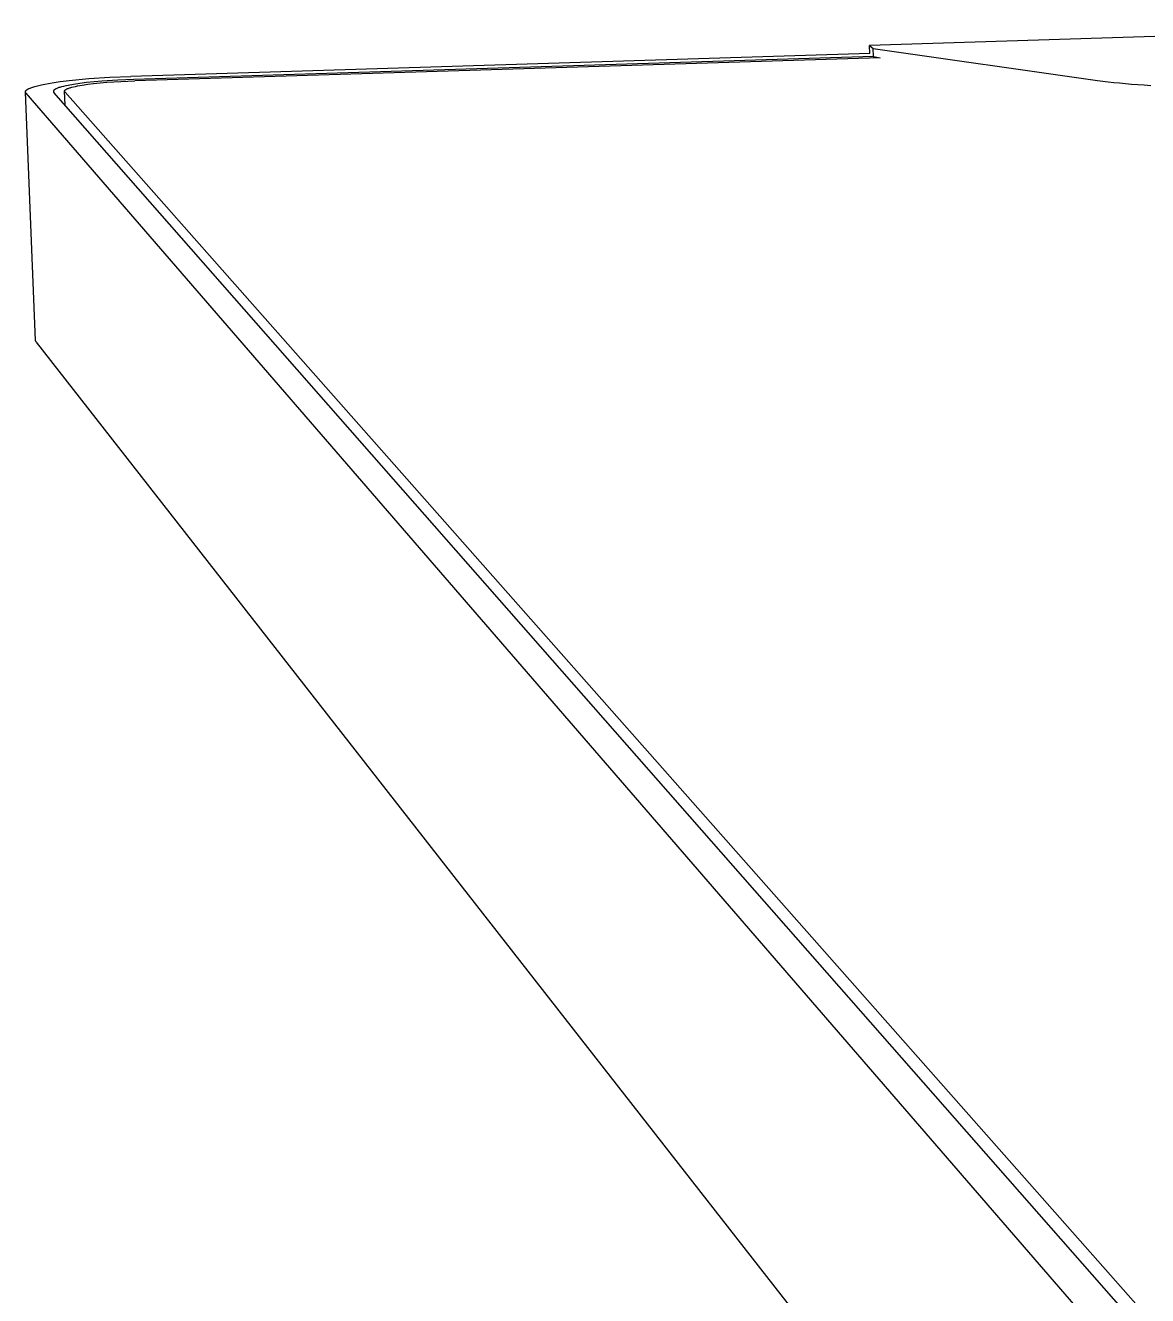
# Model space of a CAD drawing. Header units: millimetres. Extents: x 430 to 4403, y -1522 to 1254.
# Drawn here: x 950 to 1064.9, y -329.9 to -199.7 of the extents above; entities that cross this region are included whole.
import ezdxf

# ---------------------------------------------------------------- set-up
doc = ezdxf.new("R2010")
doc.units = ezdxf.units.MM
doc.header["$MEASUREMENT"] = 0
doc.layers.add('Domyślny', color=7, linetype='Continuous', true_color=0x000000)
doc.layers.add('Utwórz2D linie widoczne', color=7, linetype='Continuous', true_color=0x000000)

msp = doc.modelspace()

# ---------------------------------------------------------------- linework, layer by layer
at = {"layer": 'Domyślny'}
msp.add_line((951.11, -232.18), (1099.84, -422.58), dxfattribs=at)
at = {"layer": 'Utwórz2D linie widoczne'}
for p, q in [((1102.53, -199.73), (1036.46, -201.78)), ((1036.49, -202.61), (960.8, -204.96)), ((1036.86, -202.93), (961.09, -205.28)), ((1037.57, -203.04), (961.21, -205.41)), ((1036.46, -201.78), (1036.84, -202.1)), ((1036.49, -202.61), (1036.46, -201.78)), ((1036.84, -202.1), (1059.83, -205.37)), ((1036.86, -202.93), (1036.84, -202.1)), ((1036.86, -202.93), (1037.57, -203.04)), ((951.99, -205.75), (952.73, -205.62)), ((952.73, -205.62), (953.56, -205.49)), ((953.56, -205.49), (954.48, -205.38)), ((954.48, -205.38), (956.5, -205.19)), ((956.27, -205.6), (955.57, -205.69)), ((957.82, -205.46), (956.27, -205.6)), ((956.5, -205.19), (958.65, -205.05)), ((956.99, -205.69), (958.34, -205.56)), ((959.46, -205.35), (957.82, -205.46)), ((958.34, -205.56), (959.78, -205.47)), ((958.65, -205.05), (960.8, -204.96)), ((961.09, -205.28), (959.46, -205.35)), ((959.78, -205.47), (961.21, -205.41)), ((1059.83, -205.37), (1060.36, -205.44)), ((1060.36, -205.44), (1060.91, -205.51)), ((1060.91, -205.51), (1061.48, -205.57)), ((1061.48, -205.57), (1062.07, -205.63)), ((1062.07, -205.63), (1062.68, -205.69)), ((950, -206.51), (950.01, -206.5)), ((950, -206.52), (950, -206.51)), ((950, -206.53), (950, -206.52)), ((950, -206.54), (950, -206.53)), ((950, -206.55), (950, -206.54)), ((950, -206.54), (950, -206.54)), ((950, -206.56), (950, -206.55)), ((951.05, -232.04), (950, -206.56)), ((950, -206.57), (950, -206.56)), ((950, -206.58), (950, -206.57)), ((950.01, -206.59), (950, -206.58)), ((950, -206.58), (950, -206.58)), ((950.01, -206.49), (950.02, -206.48)), ((950.01, -206.5), (950.01, -206.49)), ((950.01, -206.5), (950.01, -206.5)), ((950.01, -206.6), (950.01, -206.59)), ((950.01, -206.61), (950.01, -206.6)), ((950.01, -206.62), (950.01, -206.61)), ((950.02, -206.62), (950.01, -206.62)), ((950.02, -206.47), (950.02, -206.46)), ((950.02, -206.46), (950.03, -206.46)), ((950.02, -206.48), (950.02, -206.47)), ((950.02, -206.63), (950.02, -206.62)), ((950.03, -206.64), (950.02, -206.63)), ((950.03, -206.45), (950.04, -206.44)), ((950.03, -206.46), (950.03, -206.45)), ((950.03, -206.65), (950.03, -206.64)), ((950.04, -206.66), (950.03, -206.65)), ((950.03, -206.65), (950.03, -206.65)), ((950.04, -206.43), (950.05, -206.42)), ((950.04, -206.44), (950.04, -206.43)), ((950.05, -206.67), (950.04, -206.66)), ((950.05, -206.42), (950.06, -206.41)), ((950.05, -206.68), (950.05, -206.67)), ((950.06, -206.68), (950.05, -206.68)), ((950.06, -206.41), (950.07, -206.4)), ((950.06, -206.41), (950.06, -206.41)), ((1098.88, -378.71), (950.06, -206.68)), ((950.07, -206.4), (950.08, -206.39)), ((950.08, -206.39), (950.09, -206.38)), ((950.09, -206.38), (950.1, -206.37)), ((950.1, -206.37), (950.11, -206.36)), ((950.11, -206.36), (950.12, -206.36)), ((950.12, -206.36), (950.13, -206.35)), ((950.13, -206.35), (950.14, -206.34)), ((950.14, -206.34), (950.15, -206.33)), ((950.15, -206.33), (950.17, -206.31)), ((950.17, -206.31), (950.2, -206.3)), ((950.2, -206.3), (950.22, -206.28)), ((950.22, -206.28), (950.25, -206.26)), ((950.25, -206.26), (950.28, -206.24)), ((950.28, -206.24), (950.32, -206.23)), ((950.32, -206.23), (950.35, -206.21)), ((950.35, -206.21), (950.39, -206.19)), ((950.39, -206.19), (950.47, -206.16)), ((950.47, -206.16), (950.55, -206.12)), ((950.55, -206.12), (950.65, -206.09)), ((950.65, -206.09), (950.75, -206.05)), ((950.75, -206.05), (950.85, -206.02)), ((950.85, -206.02), (950.97, -205.98)), ((950.97, -205.98), (951.09, -205.95)), ((951.09, -205.95), (951.36, -205.88)), ((951.36, -205.88), (951.66, -205.81)), ((951.66, -205.81), (951.99, -205.75)), ((952.88, -206.45), (952.87, -206.46)), ((952.87, -206.46), (952.87, -206.46)), ((952.87, -206.46), (952.87, -206.47)), ((952.87, -206.47), (952.87, -206.48)), ((952.87, -206.48), (952.87, -206.48)), ((952.87, -206.48), (952.87, -206.49)), ((952.87, -206.49), (952.87, -206.5)), ((952.87, -206.5), (952.87, -206.5)), ((952.87, -206.5), (952.87, -206.51)), ((952.87, -206.51), (952.87, -206.51)), ((952.87, -206.51), (952.87, -206.52)), ((952.87, -206.52), (952.87, -206.53)), ((952.87, -206.53), (952.88, -206.53)), ((952.89, -206.43), (952.88, -206.43)), ((952.88, -206.43), (952.88, -206.44)), ((952.88, -206.44), (952.88, -206.45)), ((952.88, -206.45), (952.88, -206.45)), ((952.88, -206.53), (952.88, -206.54)), ((952.88, -206.54), (952.88, -206.54)), ((952.88, -206.54), (952.88, -206.55)), ((952.88, -206.55), (952.89, -206.55)), ((952.9, -206.41), (952.89, -206.41)), ((952.89, -206.41), (952.89, -206.42)), ((952.89, -206.42), (952.89, -206.43)), ((952.89, -206.55), (952.89, -206.56)), ((952.89, -206.56), (952.89, -206.57)), ((952.89, -206.57), (952.9, -206.57)), ((952.91, -206.4), (952.9, -206.4)), ((952.9, -206.4), (952.9, -206.41)), ((952.9, -206.57), (952.9, -206.58)), ((952.9, -206.58), (952.9, -206.58)), ((952.9, -206.58), (952.91, -206.59)), ((952.92, -206.38), (952.91, -206.39)), ((952.91, -206.39), (952.91, -206.4)), ((952.91, -206.59), (952.91, -206.6)), ((1103.83, -378.44), (952.91, -206.6)), ((952.93, -206.37), (952.92, -206.38)), ((952.92, -206.38), (952.92, -206.38)), ((952.94, -206.36), (952.93, -206.36)), ((952.93, -206.36), (952.93, -206.37)), ((952.95, -206.35), (952.94, -206.36)), ((952.96, -206.34), (952.95, -206.35)), ((952.97, -206.33), (952.96, -206.34)), ((952.96, -206.34), (952.96, -206.34)), ((952.98, -206.33), (952.97, -206.33)), ((952.99, -206.32), (952.98, -206.33)), ((953, -206.31), (952.99, -206.32)), ((953.02, -206.3), (953, -206.31)), ((953.04, -206.29), (953.02, -206.3)), ((953.06, -206.27), (953.04, -206.29)), ((953.08, -206.26), (953.06, -206.27)), ((953.11, -206.25), (953.08, -206.26)), ((953.13, -206.23), (953.11, -206.25)), ((953.16, -206.22), (953.13, -206.23)), ((953.22, -206.19), (953.16, -206.22)), ((953.29, -206.17), (953.22, -206.19)), ((953.36, -206.14), (953.29, -206.17)), ((953.43, -206.11), (953.36, -206.14)), ((953.52, -206.09), (953.43, -206.11)), ((953.6, -206.06), (953.52, -206.09)), ((953.7, -206.04), (953.6, -206.06)), ((953.9, -205.98), (953.7, -206.04)), ((954.13, -205.93), (953.9, -205.98)), ((954.02, -206.43), (954.03, -206.42)), ((954.02, -206.44), (954.02, -206.43)), ((954.02, -206.43), (954.02, -206.43)), ((954.02, -206.45), (954.02, -206.44)), ((954.02, -206.46), (954.02, -206.45)), ((954.02, -206.45), (954.02, -206.45)), ((954.02, -206.47), (954.02, -206.46)), ((954.02, -206.46), (954.02, -206.46)), ((954.02, -206.48), (954.02, -206.47)), ((954.02, -206.47), (954.02, -206.47)), ((954.07, -207.92), (954.02, -206.48)), ((954.02, -206.49), (954.02, -206.48)), ((954.02, -206.48), (954.02, -206.48)), ((954.02, -206.5), (954.02, -206.49)), ((954.02, -206.49), (954.02, -206.49)), ((954.02, -206.51), (954.02, -206.5)), ((954.02, -206.5), (954.02, -206.5)), ((954.03, -206.51), (954.02, -206.51)), ((954.03, -206.41), (954.04, -206.4)), ((954.03, -206.42), (954.03, -206.41)), ((954.03, -206.41), (954.03, -206.41)), ((954.03, -206.42), (954.03, -206.42)), ((954.03, -206.52), (954.03, -206.51)), ((954.03, -206.53), (954.03, -206.52)), ((954.03, -206.52), (954.03, -206.52)), ((954.04, -206.53), (954.03, -206.53)), ((954.04, -206.4), (954.04, -206.39)), ((954.04, -206.39), (954.05, -206.39)), ((954.04, -206.4), (954.04, -206.4)), ((954.04, -206.54), (954.04, -206.53)), ((954.05, -206.55), (954.04, -206.54)), ((954.04, -206.54), (954.04, -206.54)), ((954.05, -206.38), (954.06, -206.37)), ((954.05, -206.39), (954.05, -206.38)), ((954.06, -206.56), (954.05, -206.55)), ((954.05, -206.55), (954.05, -206.55)), ((954.06, -206.37), (954.07, -206.36)), ((954.06, -206.37), (954.06, -206.37)), ((954.06, -206.56), (1105.8, -378.34)), ((954.07, -206.36), (954.08, -206.35)), ((954.07, -206.36), (954.07, -206.36)), ((954.08, -206.35), (954.09, -206.34)), ((954.08, -206.35), (954.08, -206.35)), ((954.09, -206.34), (954.1, -206.33)), ((954.1, -206.33), (954.11, -206.32)), ((954.1, -206.33), (954.1, -206.33)), ((954.11, -206.32), (954.12, -206.32)), ((954.12, -206.32), (954.13, -206.31)), ((954.38, -205.88), (954.13, -205.93)), ((954.13, -206.31), (954.14, -206.3)), ((954.14, -206.3), (954.16, -206.29)), ((954.16, -206.29), (954.18, -206.28)), ((954.18, -206.28), (954.2, -206.27)), ((954.2, -206.27), (954.22, -206.26)), ((954.22, -206.26), (954.25, -206.24)), ((954.25, -206.24), (954.27, -206.23)), ((954.27, -206.23), (954.32, -206.21)), ((954.32, -206.21), (954.38, -206.19)), ((954.94, -205.78), (954.38, -205.88)), ((954.38, -206.19), (954.44, -206.16)), ((954.44, -206.16), (954.51, -206.14)), ((954.51, -206.14), (954.58, -206.12)), ((954.58, -206.12), (954.66, -206.09)), ((954.66, -206.09), (954.74, -206.07)), ((954.74, -206.07), (954.92, -206.02)), ((954.92, -206.02), (955.12, -205.98)), ((955.57, -205.69), (954.94, -205.78)), ((955.12, -205.98), (955.34, -205.93)), ((955.34, -205.93), (955.82, -205.85)), ((955.82, -205.85), (956.38, -205.77)), ((956.38, -205.77), (956.99, -205.69)), ((1062.68, -205.69), (1063.31, -205.74)), ((1063.31, -205.74), (1063.95, -205.79)), ((1063.95, -205.79), (1064.61, -205.84)), ((1064.61, -205.84), (1065.28, -205.88)), ((951.11, -232.18), (951.05, -232.04))]:
    msp.add_line(p, q, dxfattribs=at)

doc.saveas('drawing.dxf')
